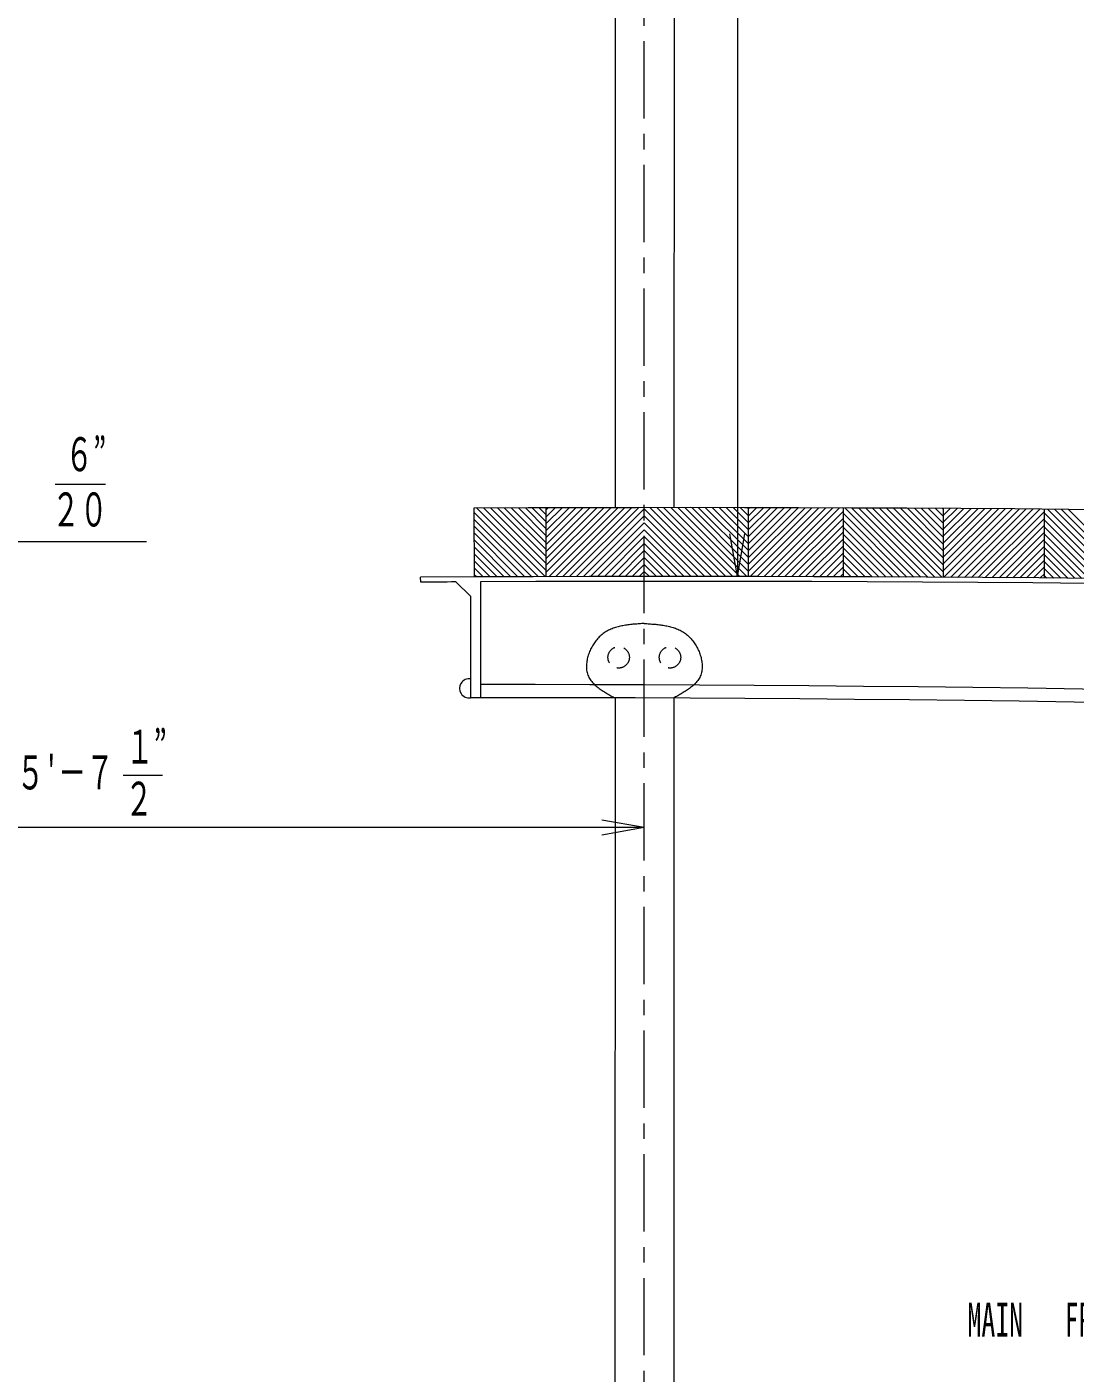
# Model space of a CAD drawing. Units: millimetres, scale not verified. Extents: x -8222 to 8222, y -5815 to 5815.
# Drawn here: x -1087 to 269, y -2562 to -820 of the extents above; entities that cross this region are included whole.
import ezdxf
from ezdxf.enums import TextEntityAlignment as Align

# ---------------------------------------------------------------- set-up
doc = ezdxf.new("R2010")
doc.units = ezdxf.units.MM
doc.header["$LTSCALE"] = 20
doc.linetypes.add('CHAIN1', pattern=[8, 5, -1, 1, -1])
doc.linetypes.add('DASHED1', pattern=[1.8, 1.2, -0.6])
for name, color, linetype, lineweight in [('0-0_0', 3, 'Continuous', 18), ('0-1_芯', 4, 'CHAIN1', 18), ('0-2_寸法', 2, 'Continuous', 18)]:
    doc.layers.add(name, color=color, linetype=linetype, lineweight=lineweight)
doc.styles.add('ＭＳ ゴシック', font='')
doc.styles.get('ＭＳ ゴシック').set_extended_font_data('MS Gothic')

msp = doc.modelspace()

# ---------------------------------------------------------------- linework, layer by layer
at = {"layer": '0-0_0'}
for p, q in [((-325.64, -1442.09), (-325.07, 365.83)), ((-249.44, -1442.02), (-248.87, 365.83)), ((-508.64, -1442.69), (-508.2, -1531.68)), ((-416.02, -1531.3), (-504.65, -1442.67)), ((-415.09, -1523.25), (-495.72, -1442.62)), ((-415.09, -1514.27), (-486.78, -1442.58)), ((-415.09, -1505.29), (-477.84, -1442.54)), ((-415.09, -1496.31), (-468.89, -1442.5)), ((-415.09, -1487.33), (-459.95, -1442.47)), ((-415.09, -1478.35), (-451.01, -1442.43)), ((-415.09, -1469.37), (-442.06, -1442.4)), ((-415.09, -1460.39), (-433.11, -1442.36)), ((-415.09, -1451.41), (-424.16, -1442.33)), ((-415.09, -1442.43), (-415.21, -1442.3)), ((-415.09, -1525.57), (-331.62, -1442.1)), ((-415.09, -1516.59), (-340.61, -1442.11)), ((-415.09, -1507.61), (-349.61, -1442.13)), ((-415.09, -1498.63), (-358.61, -1442.15)), ((-415.09, -1489.65), (-367.61, -1442.17)), ((-415.09, -1480.67), (-376.61, -1442.19)), ((-415.09, -1471.69), (-385.62, -1442.22)), ((-415.09, -1462.71), (-394.62, -1442.24)), ((-415.09, -1453.73), (-403.63, -1442.27)), ((-415.09, -1531.3), (-415.09, -1442.3)), ((-415.09, -1444.75), (-412.64, -1442.3)), ((-411.82, -1531.29), (-322.62, -1442.08)), ((-402.82, -1531.26), (-313.63, -1442.07)), ((-393.81, -1531.23), (-304.64, -1442.06)), ((-384.81, -1531.21), (-295.65, -1442.05)), ((-375.8, -1531.18), (-288.2, -1443.58)), ((-200.76, -1531.03), (-288.2, -1443.59)), ((-191.77, -1531.04), (-280.77, -1442.04)), ((-182.78, -1531.05), (-271.8, -1442.03)), ((-173.79, -1531.06), (-262.82, -1442.03)), ((-164.8, -1531.07), (-253.85, -1442.02)), ((-155.81, -1531.08), (-244.87, -1442.02)), ((-153.78, -1524.13), (-235.89, -1442.02)), ((-153.78, -1515.15), (-226.91, -1442.02)), ((-153.78, -1506.17), (-217.92, -1442.03)), ((-153.78, -1497.19), (-208.94, -1442.03)), ((-153.78, -1488.21), (-199.95, -1442.04)), ((-153.78, -1479.23), (-190.96, -1442.05)), ((-153.78, -1470.25), (-181.97, -1442.05)), ((-153.78, -1461.27), (-172.98, -1442.06)), ((-153.78, -1452.29), (-163.99, -1442.08)), ((-153.78, -1443.31), (-155, -1442.09)), ((-153.78, -1442.09), (-153.78, -1531.09)), ((-153.78, -1443.86), (-152.01, -1442.09)), ((-153.78, -1452.84), (-143.04, -1442.11)), ((-153.78, -1461.82), (-134.08, -1442.13)), ((-153.78, -1470.81), (-125.12, -1442.15)), ((-153.78, -1479.79), (-116.16, -1442.16)), ((-153.78, -1488.77), (-107.2, -1442.19)), ((-153.78, -1497.75), (-98.24, -1442.21)), ((-153.78, -1506.73), (-89.29, -1442.23)), ((-153.78, -1515.71), (-80.33, -1442.26)), ((-153.78, -1524.69), (-71.38, -1442.29)), ((-151.2, -1531.09), (-62.43, -1442.31)), ((-142.24, -1531.11), (-53.48, -1442.34)), ((-133.28, -1531.12), (-44.53, -1442.38)), ((-124.31, -1531.14), (-35.58, -1442.41)), ((-30.71, -1531.43), (-30.71, -1442.43)), ((60.49, -1531.86), (-28.93, -1442.43)), ((69.52, -1531.91), (-19.91, -1442.47)), ((78.56, -1531.96), (-10.9, -1442.51)), ((87.59, -1532.01), (-1.88, -1442.55)), ((96.63, -1532.07), (7.14, -1442.59)), ((98.51, -1524.97), (16.17, -1442.63)), ((98.51, -1515.99), (25.19, -1442.67)), ((98.51, -1507.01), (34.22, -1442.72)), ((98.51, -1498.03), (43.24, -1442.76)), ((98.51, -1489.05), (52.27, -1442.81)), ((98.51, -1480.07), (61.3, -1442.86)), ((98.51, -1471.09), (70.33, -1442.91)), ((98.51, -1462.11), (79.36, -1442.97)), ((98.51, -1453.13), (88.4, -1443.02)), ((98.51, -1444.15), (97.43, -1443.07)), ((98.51, -1443.08), (98.51, -1532.08)), ((98.51, -1452), (107.38, -1443.14)), ((98.51, -1460.98), (116.3, -1443.2)), ((98.51, -1469.96), (125.22, -1443.25)), ((98.51, -1478.94), (134.14, -1443.32)), ((98.51, -1487.92), (143.06, -1443.38)), ((98.51, -1496.9), (151.97, -1443.44)), ((98.51, -1505.88), (160.89, -1443.51)), ((98.51, -1514.86), (169.8, -1443.57)), ((98.51, -1523.84), (178.71, -1443.64)), ((99.25, -1532.09), (187.62, -1443.71)), ((108.17, -1532.14), (196.53, -1443.78)), ((117.1, -1532.2), (205.44, -1443.85)), ((126.02, -1532.26), (214.35, -1443.93)), ((134.94, -1532.32), (223.25, -1444)), ((229.35, -1533.06), (229.35, -1444.06)), ((323.02, -1533.95), (233.15, -1444.09)), ((332.09, -1534.05), (242.21, -1444.17)), ((341.17, -1534.14), (251.27, -1444.25)), ((344.9, -1528.89), (260.34, -1444.33)), ((-424.97, -1531.33), (-508.61, -1447.68)), ((-433.92, -1531.36), (-508.57, -1456.71)), ((-366.8, -1531.16), (-288.2, -1452.56)), ((-357.8, -1531.14), (-288.2, -1461.54)), ((-209.75, -1531.03), (-288.2, -1452.57)), ((-218.73, -1531.02), (-288.2, -1461.55)), ((-115.35, -1531.16), (-30.71, -1446.52)), ((-106.39, -1531.18), (-30.71, -1455.5)), ((51.46, -1531.81), (-30.71, -1449.64)), ((42.43, -1531.76), (-30.71, -1458.62)), ((143.85, -1532.38), (229.35, -1446.89)), ((152.77, -1532.45), (229.35, -1455.87)), ((313.94, -1533.86), (229.35, -1449.27)), ((304.87, -1533.77), (229.35, -1458.25)), ((-442.87, -1531.39), (-508.53, -1465.73)), ((-451.81, -1531.43), (-508.48, -1474.76)), ((-348.8, -1531.12), (-288.2, -1470.52)), ((-339.8, -1531.11), (-288.2, -1479.5)), ((-227.71, -1531.02), (-288.2, -1470.53)), ((-236.7, -1531.02), (-288.2, -1479.51)), ((-97.44, -1531.21), (-30.71, -1464.48)), ((-88.48, -1531.23), (-30.71, -1473.46)), ((33.41, -1531.71), (-30.71, -1467.6)), ((24.38, -1531.67), (-30.71, -1476.58)), ((161.68, -1532.51), (229.35, -1464.85)), ((170.6, -1532.58), (229.35, -1473.83)), ((295.8, -1533.68), (229.35, -1467.23)), ((286.73, -1533.59), (229.35, -1476.21)), ((-460.76, -1531.46), (-508.44, -1483.78)), ((-469.7, -1531.5), (-508.39, -1492.81)), ((-330.81, -1531.09), (-288.2, -1488.48)), ((-321.81, -1531.08), (-288.2, -1497.46)), ((-245.68, -1531.02), (-288.2, -1488.49)), ((-254.66, -1531.02), (-288.2, -1497.47)), ((-79.53, -1531.26), (-30.71, -1482.44)), ((-70.57, -1531.28), (-30.71, -1491.42)), ((15.36, -1531.62), (-30.71, -1485.56)), ((6.34, -1531.58), (-30.71, -1494.54)), ((179.51, -1532.65), (229.35, -1482.81)), ((188.42, -1532.72), (229.35, -1491.79)), ((277.66, -1533.5), (229.35, -1485.19)), ((268.59, -1533.41), (229.35, -1494.17)), ((-478.64, -1531.54), (-508.35, -1501.83)), ((-487.58, -1531.58), (-508.3, -1510.86)), ((-312.82, -1531.06), (-288.2, -1506.44)), ((-263.63, -1531.02), (-288.2, -1506.45)), ((-61.62, -1531.31), (-30.71, -1500.4)), ((-52.67, -1531.34), (-30.71, -1509.38)), ((-2.69, -1531.54), (-30.71, -1503.52)), ((-11.7, -1531.5), (-30.71, -1512.5)), ((197.33, -1532.79), (229.35, -1500.77)), ((206.24, -1532.86), (229.35, -1509.75)), ((259.53, -1533.33), (229.35, -1503.15)), ((250.47, -1533.25), (229.35, -1512.13)), ((-577.5, -1538.41), (-577.54, -1532.06)), ((-496.52, -1531.62), (-508.26, -1519.88)), ((-505.46, -1531.66), (-508.21, -1528.91)), ((-303.83, -1531.05), (-288.2, -1515.43)), ((-294.84, -1531.04), (-288.2, -1524.41)), ((-272.61, -1531.03), (-288.2, -1515.43)), ((-281.58, -1531.03), (-288.2, -1524.41)), ((-43.72, -1531.38), (-30.71, -1518.36)), ((-34.78, -1531.41), (-30.71, -1527.34)), ((-20.72, -1531.46), (-30.71, -1521.48)), ((-29.74, -1531.43), (-30.71, -1530.46)), ((215.14, -1532.94), (229.35, -1518.73)), ((224.05, -1533.01), (229.35, -1527.71)), ((241.41, -1533.16), (229.35, -1521.11)), ((232.35, -1533.08), (229.35, -1530.09)), ((-512.88, -1556.38), (-531.84, -1538.15)), ((-500.18, -1537.99), (-500.18, -1687.87)), ((-512.88, -1556.38), (-512.88, -1687.87)), ((-326.3, -3768.47), (-325.64, -1688.45)), ((-250.1, -3768.47), (-249.44, -1688.45))]:
    msp.add_line(p, q, dxfattribs=at)
at = {"layer": '0-0_0', "color": 2}
for points in [[(-288.2, -1591.88), (-289.83, -1591.98), (-291.47, -1592.08), (-293.1, -1592.18), (-294.73, -1592.29), (-296.37, -1592.4), (-298, -1592.52), (-299.63, -1592.65), (-301.26, -1592.78), (-302.89, -1592.93), (-304.52, -1593.09), (-306.15, -1593.27), (-307.77, -1593.46), (-309.39, -1593.66), (-311.02, -1593.89), (-312.63, -1594.13), (-314.25, -1594.4), (-315.86, -1594.69), (-317.46, -1595.01), (-319.06, -1595.35), (-320.66, -1595.73), (-322.24, -1596.13), (-323.82, -1596.57), (-325.38, -1597.04), (-326.94, -1597.55), (-328.48, -1598.1), (-330.01, -1598.69), (-331.52, -1599.32), (-333.01, -1600), (-334.48, -1600.71), (-335.93, -1601.48), (-337.35, -1602.29), (-338.74, -1603.15), (-340.11, -1604.05), (-341.44, -1605), (-342.73, -1606), (-344, -1607.04), (-345.22, -1608.13), (-346.4, -1609.26), (-347.55, -1610.43)], [(-288.2, -1591.88), (-286.57, -1591.98), (-284.93, -1592.08), (-283.3, -1592.18), (-281.67, -1592.29), (-280.04, -1592.4), (-278.4, -1592.52), (-276.77, -1592.65), (-275.14, -1592.78), (-273.51, -1592.93), (-271.88, -1593.09), (-270.26, -1593.27), (-268.63, -1593.46), (-267.01, -1593.66), (-265.39, -1593.89), (-263.77, -1594.13), (-262.15, -1594.4), (-260.54, -1594.69), (-258.94, -1595.01), (-257.34, -1595.35), (-255.75, -1595.73), (-254.16, -1596.13), (-252.58, -1596.57), (-251.02, -1597.04), (-249.46, -1597.55), (-247.92, -1598.1), (-246.39, -1598.69), (-244.88, -1599.32), (-243.39, -1600), (-241.92, -1600.71), (-240.48, -1601.48), (-239.05, -1602.29), (-237.66, -1603.15), (-236.3, -1604.05), (-234.96, -1605), (-233.67, -1606), (-232.41, -1607.04), (-231.18, -1608.13), (-230, -1609.26), (-228.85, -1610.43)], [(-347.55, -1610.43), (-348.65, -1611.63), (-349.72, -1612.87), (-350.75, -1614.15), (-351.74, -1615.45), (-352.69, -1616.78), (-353.61, -1618.14), (-354.48, -1619.52), (-355.32, -1620.92), (-356.13, -1622.35), (-356.89, -1623.79), (-357.62, -1625.26), (-358.3, -1626.75), (-358.95, -1628.25), (-359.56, -1629.77), (-360.12, -1631.31), (-360.64, -1632.86), (-361.12, -1634.42), (-361.55, -1636), (-361.93, -1637.59), (-362.27, -1639.19), (-362.55, -1640.81), (-362.77, -1642.43), (-362.94, -1644.05), (-363.05, -1645.69), (-363.09, -1647.32), (-363.07, -1648.96), (-362.97, -1650.59), (-362.79, -1652.22), (-362.53, -1653.83), (-362.19, -1655.43), (-361.76, -1657.01), (-361.23, -1658.56), (-360.6, -1660.07), (-359.89, -1661.54), (-359.09, -1662.97), (-358.22, -1664.36), (-357.28, -1665.7), (-356.28, -1666.99), (-355.22, -1668.24)], [(-228.85, -1610.43), (-227.75, -1611.63), (-226.68, -1612.87), (-225.65, -1614.15), (-224.66, -1615.45), (-223.71, -1616.78), (-222.8, -1618.14), (-221.92, -1619.52), (-221.08, -1620.92), (-220.28, -1622.35), (-219.51, -1623.79), (-218.79, -1625.26), (-218.1, -1626.75), (-217.45, -1628.25), (-216.85, -1629.77), (-216.28, -1631.31), (-215.76, -1632.86), (-215.28, -1634.42), (-214.85, -1636), (-214.47, -1637.59), (-214.14, -1639.19), (-213.85, -1640.81), (-213.63, -1642.43), (-213.46, -1644.05), (-213.35, -1645.69), (-213.31, -1647.32), (-213.33, -1648.96), (-213.43, -1650.59), (-213.61, -1652.22), (-213.87, -1653.83), (-214.21, -1655.43), (-214.65, -1657.01), (-215.18, -1658.56), (-215.8, -1660.07), (-216.51, -1661.54), (-217.31, -1662.97), (-218.18, -1664.36), (-219.12, -1665.7), (-220.12, -1666.99), (-221.18, -1668.24)], [(-355.22, -1668.24), (-354.11, -1669.44), (-352.95, -1670.6), (-351.76, -1671.72), (-350.53, -1672.8), (-349.27, -1673.85), (-347.99, -1674.86), (-346.68, -1675.84), (-345.35, -1676.8), (-344.01, -1677.73), (-342.65, -1678.64), (-341.27, -1679.52), (-339.88, -1680.39), (-338.49, -1681.24), (-337.08, -1682.08), (-335.67, -1682.9), (-334.24, -1683.72), (-332.82, -1684.52), (-331.39, -1685.31), (-329.95, -1686.1), (-328.52, -1686.89), (-327.08, -1687.67), (-325.64, -1688.45)], [(-221.18, -1668.24), (-222.29, -1669.44), (-223.45, -1670.6), (-224.64, -1671.72), (-225.87, -1672.8), (-227.13, -1673.85), (-228.41, -1674.86), (-229.72, -1675.84), (-231.05, -1676.8), (-232.39, -1677.73), (-233.76, -1678.64), (-235.13, -1679.52), (-236.52, -1680.39), (-237.92, -1681.24), (-239.32, -1682.08), (-240.74, -1682.9), (-242.16, -1683.72), (-243.58, -1684.52), (-245.01, -1685.31), (-246.45, -1686.1), (-247.88, -1686.89), (-249.32, -1687.67), (-250.76, -1688.45)]]:
    msp.add_lwpolyline(points, dxfattribs=at)
at = {"layer": '0-0_0', "color": 1, "linetype": 'DASHED1'}
for centre in [(-321.39, -1635.7), (-255.01, -1635.7)]:
    msp.add_circle(centre, 13.84, dxfattribs=at)
at = {"layer": '0-0_0'}
for centre, radius, start, end in [((-240.48, -55706.3), 54264.28, 85.55492, 90.28314), ((-241.06, -55719.1), 54188.08, 85.43781, 90.35577), ((-241.06, -55719.1), 54181.73, 90.30749, 90.35577), ((-241.06, -55719.1), 54181.73, 85.43757, 90.27401), ((-514.99, -1675.75), 12.3, 80.12011, 279.87989), ((-498.46, -53579.81), 51908.92, 85.0014, 90.0019), ((-494.61, -53613.84), 51925.98, 85.00947, 90.02016)]:
    msp.add_arc(centre, radius, start, end, dxfattribs=at)
at = {"layer": '0-1_芯'}
msp.add_line((-288.2, -4778.57), (-288.2, 4515.32), dxfattribs=at)
at = {"layer": '0-2_寸法'}
for p, q in [((-167.79, 525.52), (-167.79, -1531.05)), ((-985.03, -1411.99), (-1050.51, -1411.99)), ((-167.79, -1531.05), (-177.51, -1475.9)), ((-167.79, -1531.05), (-158.06, -1475.9)), ((-911.56, -1788.39), (-962.36, -1788.39)), ((-288.2, -1855.8), (-1939.92, -1855.8)), ((-288.2, -1855.8), (-343.35, -1846.08)), ((-288.2, -1855.8), (-343.35, -1865.53))]:
    msp.add_line(p, q, dxfattribs=at)
msp.add_lwpolyline([(-932, -1486.23), (-1364.19, -1486.23), (-1309.04, -1476.51)], dxfattribs=at)

# ---------------------------------------------------------------- texts
at = {"layer": '0-2_寸法', "style": 'ＭＳ ゴシック', "width": 0.6}
for s, p in [('６”', (-1037.25, -1408)), ('２０', (-1054.44, -1479.57)), ('１”', (-958.96, -1786.36)), ("５'－７", (-1100.29, -1819.72)), ('２', (-959.95, -1853.77)), ('MAIN   FRAMES - ', (129.89, -2527.7))]:
    msp.add_text(s, height=43.99, dxfattribs=at).set_placement(p, align=Align.BOTTOM_LEFT)

doc.saveas('drawing.dxf')
